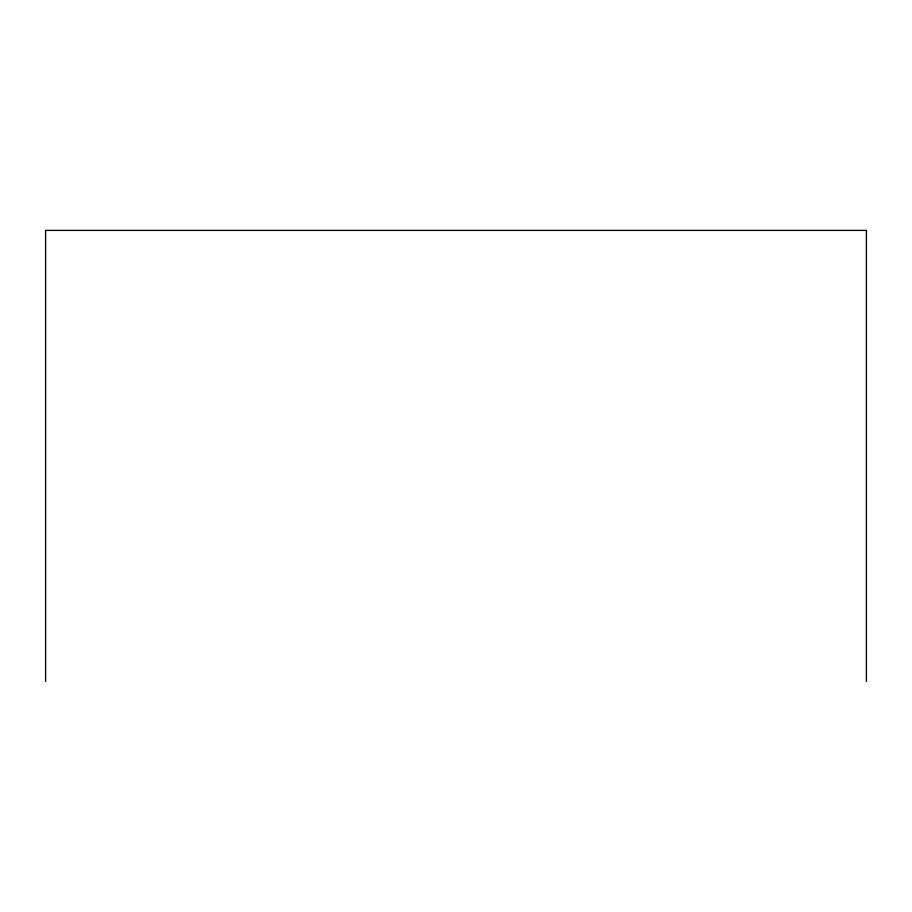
<?xml version="1.0" encoding="UTF-8"?>
<svg xmlns="http://www.w3.org/2000/svg" width="912" height="912" viewBox="0 0 912 912"><rect width="100%" height="100%" fill="white"/><g stroke="black" fill="none" stroke-linecap="round" stroke-linejoin="round"><path stroke-width="1.37" d="M866.4 681.606L866.4 230.394L45.6 230.394L45.6 681.606"/></g></svg>
